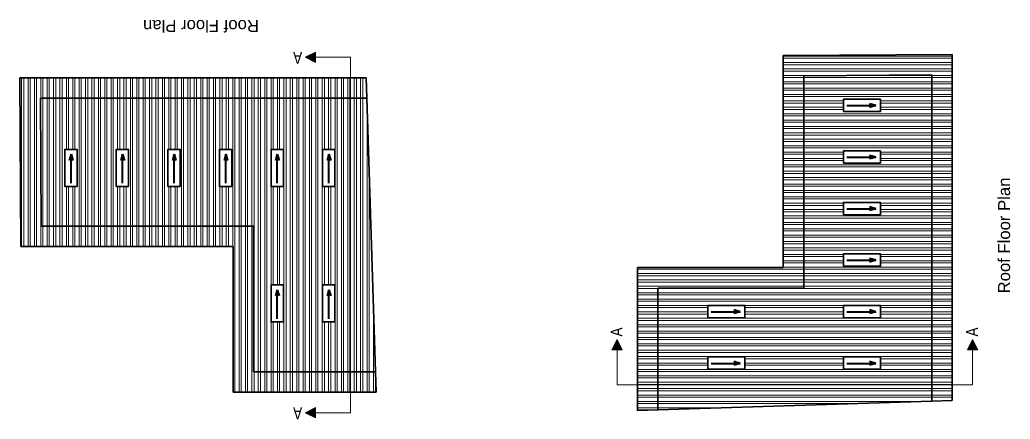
# Model space of a CAD drawing. Header units: inches. Extents: x 0 to 383786, y -43792 to 0.
# Drawn here: x 358963 to 360125, y -40441 to -39972 of the extents above; entities that cross this region are included whole.
import ezdxf

# ---------------------------------------------------------------- set-up
doc = ezdxf.new("R2010")
doc.units = ezdxf.units.IN
doc.header["$LTSCALE"] = 2
doc.header["$MEASUREMENT"] = 0
doc.layers.get('0').update_dxf_attribs({"linetype": 'CONTINUOUS'})
for name, color, linetype, lineweight in [('DIM_LINE', 173, 'CONTINUOUS', 20), ('door', 20, 'CONTINUOUS', 35), ('WALL - A', 1, 'CONTINUOUS', 40)]:
    doc.layers.add(name, color=color, linetype=linetype, lineweight=lineweight)
doc.styles.get("Standard").update_dxf_attribs({"font": 'ARIALN.TTF'})
pattern_1 = [(180, (319111.045, -406984.7445), (-5e-16, -7.5), []), (180, (319108.545, -406982.2445), (-5e-16, -7.5), [])]
pattern_2 = [(270, (725935.4815, -80985.571), (7.5, -9e-16), []), (270, (725932.9815, -80988.071), (7.5, -9e-16), [])]

msp = doc.modelspace()

# ---------------------------------------------------------------- hatches: boundary and pattern name
at = {"linetype": 'ByBlock', "lineweight": 5}
for points in [[(359297.9, -40016.1), (359309.9, -40010.1), (359309.9, -40022.1)], [(359663.6, -40347.1), (359669.6, -40359.1), (359657.6, -40359.1)], [(360080.5, -40347.1), (360086.5, -40359.1), (360074.5, -40359.1)], [(359297.9, -40433), (359309.9, -40427), (359309.9, -40439)]]:
    msp.add_hatch(color=7, dxfattribs=at).paths.add_polyline_path(points)
at = {"layer": 'DIM_LINE'}
h = msp.add_hatch(dxfattribs=at)
h.set_pattern_fill('ANSI32', color=256, scale=20, angle=135)
h.set_pattern_definition(pattern_1)
h.paths.add_polyline_path([(360056.5, -40012.6), (359858.5, -40013.8), (359858.5, -40262.8), (359687.5, -40262.8), (359687.5, -40430.4), (359711.5, -40429.6), (359711.5, -40286.8), (359882.5, -40286.8), (359882.5, -40037.7), (360032.5, -40036.8), (360032.5, -40419.3), (360056.5, -40418.6)])
h = msp.add_hatch(dxfattribs=at)
h.set_pattern_fill('ANSI32', color=256, scale=20, angle=135)
h.set_pattern_definition(pattern_1)
h.paths.add_polyline_path([(359882.5, -40286.8), (359711.5, -40286.8), (359711.5, -40429.6), (360032.5, -40419.3), (360032.5, -40036.8), (359882.5, -40037.7)])
h.paths.add_polyline_path([(359929.1, -40186.3), (359972.4, -40186.3), (359972.4, -40200.7), (359929.1, -40200.7)], flags=16)
h.paths.add_polyline_path([(359929.1, -40140.2), (359929.1, -40125.8), (359972.4, -40125.8), (359972.4, -40140.2)], flags=16)
h.paths.add_polyline_path([(359929.1, -40246.7), (359972.4, -40246.7), (359972.4, -40261.2), (359929.1, -40261.2)], flags=16)
h.paths.add_polyline_path([(359929.1, -40079.8), (359929.1, -40065.3), (359972.4, -40065.3), (359972.4, -40079.8)], flags=16)
h.paths.add_polyline_path([(359929.1, -40307.2), (359972.4, -40307.2), (359972.4, -40321.6), (359929.1, -40321.6)], flags=16)
h.paths.add_polyline_path([(359813.5, -40307.2), (359813.5, -40321.6), (359770.1, -40321.6), (359770.1, -40307.2)], flags=16)
h.paths.add_polyline_path([(359929.1, -40367.6), (359972.4, -40367.6), (359972.4, -40382.1), (359929.1, -40382.1)], flags=16)
h.paths.add_polyline_path([(359813.5, -40367.6), (359813.5, -40382.1), (359770.1, -40382.1), (359770.1, -40367.6)], flags=16)
h = msp.add_hatch(dxfattribs=at)
h.set_pattern_fill('ANSI32', color=256, scale=20, angle=225)
h.set_pattern_definition(pattern_2)
h.paths.add_polyline_path([(358963.4, -40040.1), (358964.6, -40238.1), (359213.5, -40238.1), (359213.5, -40409.1), (359381.1, -40409.1), (359380.4, -40385.1), (359237.5, -40385.1), (359237.5, -40214.1), (358988.4, -40214.1), (358987.5, -40064.1), (359370.1, -40064.1), (359369.3, -40040.1)])
h = msp.add_hatch(dxfattribs=at)
h.set_pattern_fill('ANSI32', color=256, scale=20, angle=225)
h.set_pattern_definition(pattern_2)
h.paths.add_polyline_path([(359237.5, -40214.1), (359237.5, -40385.1), (359380.4, -40385.1), (359370.1, -40064.1), (358987.5, -40064.1), (358988.4, -40214.1)])
h.paths.add_polyline_path([(359137, -40167.5), (359137, -40124.2), (359151.4, -40124.2), (359151.4, -40167.5)], flags=16)
h.paths.add_polyline_path([(359091, -40167.5), (359076.5, -40167.5), (359076.5, -40124.2), (359091, -40124.2)], flags=16)
h.paths.add_polyline_path([(359197.5, -40167.5), (359197.5, -40124.2), (359211.9, -40124.2), (359211.9, -40167.5)], flags=16)
h.paths.add_polyline_path([(359030.5, -40167.5), (359016.1, -40167.5), (359016.1, -40124.2), (359030.5, -40124.2)], flags=16)
h.paths.add_polyline_path([(359257.9, -40167.5), (359257.9, -40124.2), (359272.4, -40124.2), (359272.4, -40167.5)], flags=16)
h.paths.add_polyline_path([(359257.9, -40283.1), (359272.4, -40283.1), (359272.4, -40326.5), (359257.9, -40326.5)], flags=16)
h.paths.add_polyline_path([(359318.4, -40167.5), (359318.4, -40124.2), (359332.8, -40124.2), (359332.8, -40167.5)], flags=16)
h.paths.add_polyline_path([(359318.4, -40283.1), (359332.8, -40283.1), (359332.8, -40326.5), (359318.4, -40326.5)], flags=16)

# ---------------------------------------------------------------- linework, layer by layer
at = {"color": 7, "linetype": 'ByBlock', "lineweight": 5}
for p, q in [((359309.9, -40010.1), (359297.9, -40016.1)), ((359309.9, -40010.1), (359309.9, -40022.1)), ((359297.9, -40016.1), (359309.9, -40022.1)), ((359351.1, -40016.1), (359309.9, -40016.1)), ((359351.1, -40016.1), (359351.1, -40433)), ((359663.6, -40347.1), (359657.6, -40359.1)), ((359669.6, -40359.1), (359663.6, -40347.1)), ((360080.5, -40347.1), (360074.5, -40359.1)), ((360086.5, -40359.1), (360080.5, -40347.1)), ((359669.6, -40359.1), (359657.6, -40359.1)), ((359663.6, -40400.3), (359663.6, -40359.1)), ((360086.5, -40359.1), (360074.5, -40359.1)), ((360080.5, -40400.3), (360080.5, -40359.1)), ((360080.5, -40400.3), (359663.6, -40400.3)), ((359309.9, -40427), (359297.9, -40433)), ((359309.9, -40427), (359309.9, -40439)), ((359297.9, -40433), (359309.9, -40439)), ((359351.1, -40433), (359309.9, -40433))]:
    msp.add_line(p, q, dxfattribs=at)
at = {"layer": 'DIM_LINE'}
for points in [[(359972.4, -40079.8), (359972.4, -40065.3), (359929.1, -40065.3), (359929.1, -40079.8)], [(359030.5, -40124.2), (359016.1, -40124.2), (359016.1, -40167.5), (359030.5, -40167.5)], [(359091, -40124.2), (359076.5, -40124.2), (359076.5, -40167.5), (359091, -40167.5)], [(359151.4, -40124.2), (359137, -40124.2), (359137, -40167.5), (359151.4, -40167.5)], [(359211.9, -40124.2), (359197.5, -40124.2), (359197.5, -40167.5), (359211.9, -40167.5)], [(359272.4, -40124.2), (359257.9, -40124.2), (359257.9, -40167.5), (359272.4, -40167.5)], [(359332.8, -40124.2), (359318.4, -40124.2), (359318.4, -40167.5), (359332.8, -40167.5)], [(359972.4, -40140.2), (359972.4, -40125.8), (359929.1, -40125.8), (359929.1, -40140.2)], [(359972.4, -40200.7), (359972.4, -40186.3), (359929.1, -40186.3), (359929.1, -40200.7)], [(359972.4, -40261.2), (359972.4, -40246.7), (359929.1, -40246.7), (359929.1, -40261.2)], [(359272.4, -40283.1), (359257.9, -40283.1), (359257.9, -40326.5), (359272.4, -40326.5)], [(359332.8, -40283.1), (359318.4, -40283.1), (359318.4, -40326.5), (359332.8, -40326.5)], [(359813.5, -40321.6), (359813.5, -40307.2), (359770.1, -40307.2), (359770.1, -40321.6)], [(359972.4, -40321.6), (359972.4, -40307.2), (359929.1, -40307.2), (359929.1, -40321.6)], [(359813.5, -40382.1), (359813.5, -40367.6), (359770.1, -40367.6), (359770.1, -40382.1)], [(359972.4, -40382.1), (359972.4, -40367.6), (359929.1, -40367.6), (359929.1, -40382.1)]]:
    msp.add_lwpolyline(points, close=True, dxfattribs=at)
at = {"layer": 'door', "ltscale": 0.5}
for p, q in [((360056.5, -40012.6), (359858.5, -40013.8)), ((359858.5, -40262.8), (359858.5, -40013.8)), ((360056.5, -40418.6), (360056.5, -40012.6)), ((360032.5, -40036.8), (359882.5, -40037.7)), ((360023.5, -40036.8), (360023.5, -40036.8)), ((360032.5, -40419.3), (360032.5, -40036.8)), ((358963.4, -40040.1), (358964.6, -40238.1)), ((359369.3, -40040.1), (358963.4, -40040.1)), ((359370.1, -40064.1), (359369.3, -40040.1)), ((359882.5, -40286.8), (359882.5, -40037.7)), ((360032.6, -40045.8), (360032.5, -40045.8)), ((358987.5, -40064.1), (358988.4, -40214.1)), ((359370.1, -40064.1), (358987.5, -40064.1)), ((358996.5, -40064), (358996.5, -40064.1)), ((359370.1, -40064.1), (359380.4, -40385.1)), ((358987.6, -40073.1), (358987.5, -40073.1)), ((359237.5, -40214.1), (358988.4, -40214.1)), ((359237.5, -40214.1), (359237.5, -40385.1)), ((359213.5, -40238.1), (358964.6, -40238.1)), ((359213.5, -40238.1), (359213.5, -40409.1)), ((359687.5, -40430.4), (359687.5, -40262.8)), ((359858.5, -40262.8), (359687.5, -40262.8)), ((359711.5, -40429.6), (359711.5, -40286.8)), ((359882.5, -40286.8), (359711.5, -40286.8)), ((359380.4, -40385.1), (359237.5, -40385.1)), ((359381.1, -40409.1), (359380.4, -40385.1)), ((359381.1, -40409.1), (359213.5, -40409.1)), ((360032.5, -40419.3), (359711.5, -40429.6)), ((360032.5, -40419.3), (360056.5, -40418.6)), ((359687.5, -40430.4), (359711.5, -40429.6))]:
    msp.add_line(p, q, dxfattribs=at)
for points in [[(359929.1, -40079.8), (359929.1, -40065.3), (359972.4, -40065.3), (359972.4, -40079.8)], [(359030.5, -40167.5), (359016.1, -40167.5), (359016.1, -40124.2), (359030.5, -40124.2)], [(359091, -40167.5), (359076.5, -40167.5), (359076.5, -40124.2), (359091, -40124.2)], [(359151.4, -40167.5), (359137, -40167.5), (359137, -40124.2), (359151.4, -40124.2)], [(359211.9, -40167.5), (359197.5, -40167.5), (359197.5, -40124.2), (359211.9, -40124.2)], [(359272.4, -40167.5), (359257.9, -40167.5), (359257.9, -40124.2), (359272.4, -40124.2)], [(359332.8, -40167.5), (359318.4, -40167.5), (359318.4, -40124.2), (359332.8, -40124.2)], [(359929.1, -40140.2), (359929.1, -40125.8), (359972.4, -40125.8), (359972.4, -40140.2)], [(359929.1, -40200.7), (359929.1, -40186.3), (359972.4, -40186.3), (359972.4, -40200.7)], [(359929.1, -40261.2), (359929.1, -40246.7), (359972.4, -40246.7), (359972.4, -40261.2)], [(359272.4, -40326.5), (359257.9, -40326.5), (359257.9, -40283.1), (359272.4, -40283.1)], [(359332.8, -40326.5), (359318.4, -40326.5), (359318.4, -40283.1), (359332.8, -40283.1)], [(359770.1, -40321.6), (359770.1, -40307.2), (359813.5, -40307.2), (359813.5, -40321.6)], [(359929.1, -40321.6), (359929.1, -40307.2), (359972.4, -40307.2), (359972.4, -40321.6)], [(359660.8, -40354.8), (359660.8, -40356.8), (359662.8, -40356.8), (359662.8, -40354.8)], [(359770.1, -40382.1), (359770.1, -40367.6), (359813.5, -40367.6), (359813.5, -40382.1)], [(359929.1, -40382.1), (359929.1, -40367.6), (359972.4, -40367.6), (359972.4, -40382.1)], [(359305.5, -40435.9), (359307.5, -40435.9), (359307.5, -40433.9), (359305.5, -40433.9)]]:
    msp.add_lwpolyline(points, close=True, dxfattribs=at)
at = {"layer": 'WALL - A'}
for p, q in [((359966.9, -40072.7), (359959.6, -40070.6)), ((359932.9, -40072.7), (359966.9, -40072.7)), ((359966.9, -40072.7), (359959.6, -40074.9)), ((359023.5, -40129.8), (359021.4, -40137.1)), ((359023.5, -40163.7), (359023.5, -40129.8)), ((359023.5, -40129.8), (359025.6, -40137.1)), ((359083.9, -40129.8), (359081.8, -40137.1)), ((359083.9, -40163.7), (359083.9, -40129.8)), ((359083.9, -40129.8), (359086.1, -40137.1)), ((359144.4, -40129.8), (359142.3, -40137.1)), ((359144.4, -40163.7), (359144.4, -40129.8)), ((359144.4, -40129.8), (359146.5, -40137.1)), ((359204.9, -40129.8), (359202.8, -40137.1)), ((359204.9, -40163.7), (359204.9, -40129.8)), ((359204.9, -40129.8), (359207, -40137.1)), ((359265.3, -40129.8), (359263.2, -40137.1)), ((359265.3, -40163.7), (359265.3, -40129.8)), ((359265.3, -40129.8), (359267.5, -40137.1)), ((359325.8, -40129.8), (359323.7, -40137.1)), ((359325.8, -40163.7), (359325.8, -40129.8)), ((359325.8, -40129.8), (359327.9, -40137.1)), ((359932.9, -40133.2), (359966.9, -40133.2)), ((359966.9, -40133.2), (359959.6, -40131.1)), ((359966.9, -40133.2), (359959.6, -40135.3)), ((359932.9, -40193.7), (359966.9, -40193.7)), ((359966.9, -40193.7), (359959.6, -40191.6)), ((359966.9, -40193.7), (359959.6, -40195.8)), ((359932.9, -40254.1), (359966.9, -40254.1)), ((359966.9, -40254.1), (359959.6, -40252)), ((359966.9, -40254.1), (359959.6, -40256.3)), ((359265.3, -40288.7), (359263.2, -40296)), ((359265.3, -40322.7), (359265.3, -40288.7)), ((359265.3, -40288.7), (359267.5, -40296)), ((359325.8, -40288.7), (359323.7, -40296)), ((359325.8, -40322.7), (359325.8, -40288.7)), ((359325.8, -40288.7), (359327.9, -40296)), ((359773.9, -40314.6), (359807.9, -40314.6)), ((359807.9, -40314.6), (359800.6, -40312.5)), ((359807.9, -40314.6), (359800.6, -40316.7)), ((359932.9, -40314.6), (359966.9, -40314.6)), ((359966.9, -40314.6), (359959.6, -40312.5)), ((359966.9, -40314.6), (359959.6, -40316.7)), ((359807.9, -40375.1), (359800.6, -40372.9)), ((359966.9, -40375.1), (359959.6, -40372.9)), ((359773.9, -40375.1), (359807.9, -40375.1)), ((359807.9, -40375.1), (359800.6, -40377.2)), ((359932.9, -40375.1), (359966.9, -40375.1)), ((359966.9, -40375.1), (359959.6, -40377.2))]:
    msp.add_line(p, q, dxfattribs=at)

# ---------------------------------------------------------------- texts
at = {"color": 7, "linetype": 'ByBlock', "lineweight": 5, "char_height": 14}
for s, insert, width, attachment_point, rotation in [('{\\fArial CE|b0|i0|c0|p34;Roof\\fArial CE|b0|i0|c238|p34; Floor Plan}', (359175.8, -39979.2), 235.547, 5, 180), ('A', (359283.8, -40023.7), 26.58, 3, 180), ('{\\fArial CE|b0|i0|c0|p34;Roof\\fArial CE|b0|i0|c238|p34; Floor Plan}', (360117.5, -40225.1), 235.547, 5, 90), ('A', (359656, -40333), 26.58, 3, 90), ('A', (360072.9, -40333), 26.58, 3, 90), ('A', (359283.8, -40440.6), 26.58, 3, 180)]:
    msp.add_mtext(s, dxfattribs=dict(at, insert=insert, width=width, attachment_point=attachment_point, rotation=rotation))

doc.saveas('drawing.dxf')
